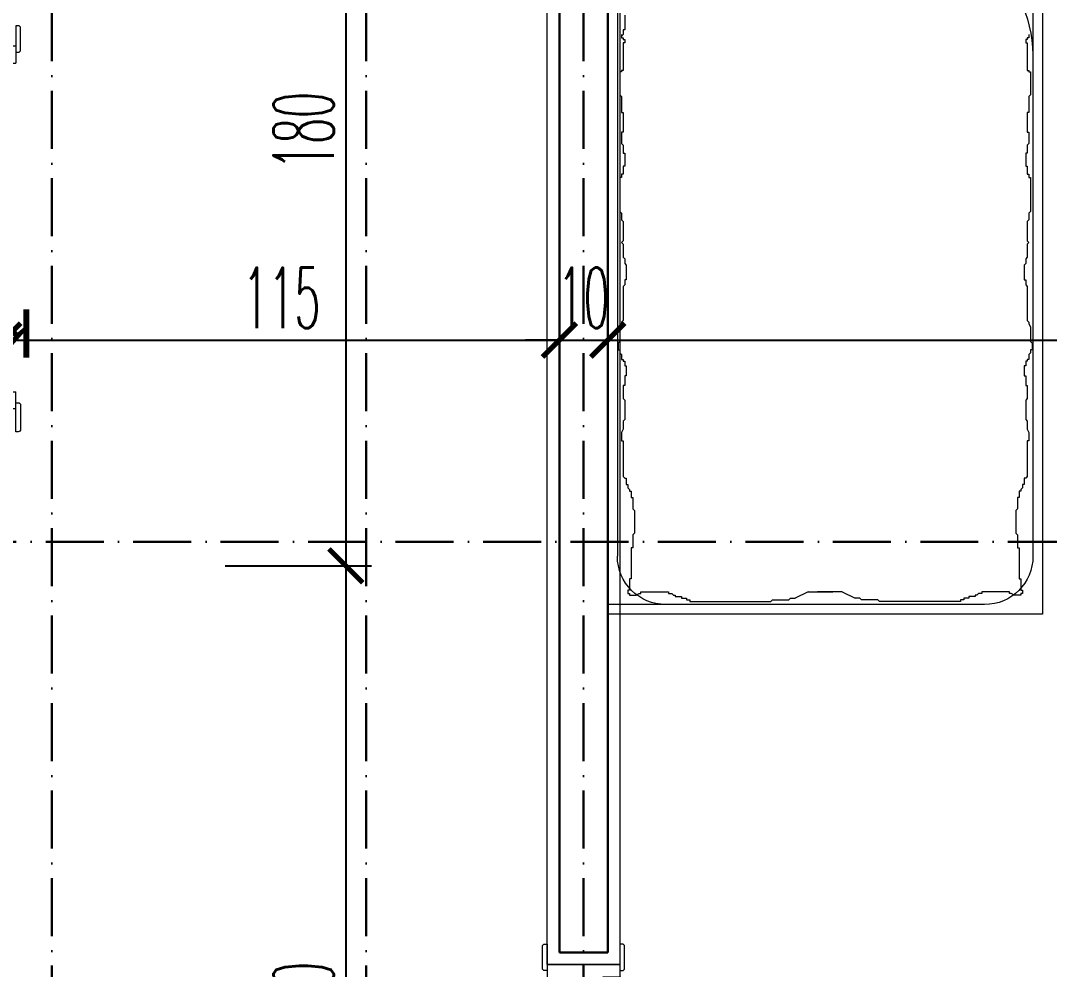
# Model space of a CAD drawing. Extents: x 775040 to 808375, y 4159409 to 4163651.
# Drawn here: x 785621.1 to 785834.1, y 4161725.3 to 4161921.6 of the extents above; entities that cross this region are included whole.
import ezdxf

# ---------------------------------------------------------------- set-up
doc = ezdxf.new("R2010")
doc.units = 0
doc.header["$MEASUREMENT"] = 0
doc.header["$PDMODE"] = 3
for name, pattern in [('ACAD_ISO10W100', [18, 12, -3, 0, -3]), ('DUZ', [500, 500]), ('HIDDEN', [0.375, 0.25, -0.125])]:
    doc.linetypes.add(name, pattern=pattern)
doc.layers.get('0').update_dxf_attribs({"linetype": 'DUZ'})
for name, color, linetype, lineweight in [('duvar', 7, 'Continuous', 25), ('KAPI', 1, 'Continuous', 15), ('Z_ duvar', 7, 'Continuous', 30), ('Z_aks', 2, 'ACAD_ISO10W100', 30), ('Z_iç ölçü dikey', 111, 'Continuous', 25), ('Z_iç ölçü yatay', 75, 'Continuous', 20), ('Z_sıva', 241, 'Continuous', 5), ('Z_tefriş', 73, 'Continuous', 5)]:
    doc.layers.add(name, color=color, linetype=linetype, lineweight=lineweight)
doc.layers.add('POZ', color=3, linetype='Continuous')
doc.layers.add('Z_pencere bilgisi', color=3, linetype='Continuous')
doc.styles.add('M2', font='', dxfattribs={"height": 10})
doc.styles.add('OLCUIC', font='ROMANS.SHX', dxfattribs={"width": 0.5})
doc.styles.get('M2').set_extended_font_data('Turkish Arial')
doc.dimstyles.new('ölçü 50', dxfattribs={"dimtxt": 12.5, "dimasz": 7, "dimexe": 5.3, "dimexo": 5, "dimgap": 2.5, "dimtad": 1, "dimdec": 0, "dimzin": 9, "dimdsep": 46, "dimtxsty": 'OLCUIC', "dimblk1": 'ARCHTICK', "dimblk2": 'ARCHTICK', "dimsah": 1, "dimcen": 0, "dimdle": 5.5, "dimadec": 0, "dimazin": 0, "dimtfac": 1, "dimtdec": 0, "dimtix": 1, "dimtofl": 0, "dimtmove": 1, "dimatfit": 3, "dimldrblk": 'ARCHTICK', "dimfxl": 0, "dimtolj": 1, "dimtzin": 0, "dimarcsym": 0})

# ---------------------------------------------------------------- blocks, each defined once
blk = doc.blocks.new('K2')
at = {"layer": 'duvar'}
for p, q in [((0, 0), (10, 0)), ((0, -90), (10, -90))]:
    blk.add_line(p, q, dxfattribs=at)
at = {"layer": 'KAPI'}
for p, q in [((12.5, -2.5), (-2.5, -2.5)), ((-2.5, -2.5), (-2.5, -5)), ((12.5, -2.5), (12.5, -6)), ((1, -5), (-2.5, -5)), ((1, -5), (1, -6)), ((1, -6), (12.5, -6)), ((1, -85), (-2.5, -85)), ((-2.5, -87.5), (-2.5, -85)), ((1, -85), (1, -84)), ((1, -84), (12.5, -84)), ((12.5, -87.5), (12.5, -84)), ((12.5, -87.5), (-2.5, -87.5))]:
    blk.add_line(p, q, dxfattribs=at)
at = {"layer": 'KAPI', "color": 234}
for p, q in [((-63.3, -76.29), (-69, -76.29)), ((-69, -78.29), (-63.3, -78.29)), ((-72.5, -79.79), (-72.5, -81.49)), ((-70.5, -81.49), (-70.5, -79.79)), ((-61.8, -79.79), (-61.8, -80.99)), ((-59.8, -80.99), (-59.8, -79.79)), ((-74.25, -81.99), (-74.25, -81.49)), ((-74.25, -81.49), (-68.75, -81.49)), ((-68.75, -81.49), (-68.75, -81.99)), ((-61.8, -80.99), (-59.8, -80.99)), ((-3.3, -84.79), (-3.3, -86.39)), ((-74.25, -86.29), (-74.25, -86.79)), ((-74.25, -86.79), (-68.75, -86.79)), ((-72.5, -88.49), (-72.5, -86.79)), ((-70.5, -86.79), (-70.5, -88.49)), ((-68.75, -86.79), (-68.75, -86.29)), ((-61.8, -88.49), (-61.8, -87.29)), ((-61.8, -87.29), (-59.8, -87.29)), ((-59.8, -87.29), (-59.8, -88.49)), ((-2.5, -85.59), (-4.1, -85.59)), ((-69, -89.99), (-63.3, -89.99)), ((-63.3, -91.99), (-69, -91.99))]:
    blk.add_line(p, q, dxfattribs=at)
at = {"layer": 'KAPI', "color": 1}
for p, q in [((-77.5, -84.79), (-77.5, -81.99)), ((-77.5, -81.99), (-5.15, -81.99)), ((-69, -81.99), (-69, -86.29)), ((-13.65, -81.99), (-13.65, -86.29)), ((-5.15, -81.99), (-5.15, -84.79)), ((-78.2, -86.29), (-78.5, -84.79)), ((-78.5, -84.79), (-77.5, -84.79)), ((-5.15, -84.79), (-4.15, -84.79)), ((-4.15, -84.79), (-4.45, -86.29)), ((-4.45, -86.29), (-78.2, -86.29))]:
    blk.add_line(p, q, dxfattribs=at)
at = {"layer": 'KAPI'}
for points in [[(-3, 1.75), (-2.5, 1.75), (-2.5, -3.75), (-3, -3.75, -0.414214), (-3.5, -3.25), (-3.5, 1.25, -0.414214)], [(13, 1.75), (12.5, 1.75), (12.5, -3.75), (13, -3.75, 0.414214), (13.5, -3.25), (13.5, 1.25, 0.414214)], [(-3, -92.25), (-2.5, -92.25), (-2.5, -86.25), (-3, -86.25, 0.414214), (-3.5, -86.75), (-3.5, -91.75, 0.414214)], [(13, -92.25), (12.5, -92.25), (12.5, -86.25), (13, -86.25, -0.414214), (13.5, -86.75), (13.5, -91.75, -0.414214)]]:
    blk.add_lwpolyline(points, format="xyb", close=True, dxfattribs=at)
at = {"layer": 'KAPI', "color": 234}
for radius in [0.6, 0.4]:
    blk.add_circle((-3.3, -85.59), radius, dxfattribs=at)
at = {"layer": 'KAPI', "color": 1, "linetype": 'HIDDEN', "ltscale": 10}
blk.add_arc((1.76, -85.26), 80.26, 90.5448, 179.663, dxfattribs=at)
at = {"layer": 'KAPI', "color": 234}
for centre, radius, start, end in [((-69, -79.79), 3.5, 90, 180), ((-63.3, -79.79), 3.5, 0, 90), ((-69, -79.79), 1.5, 90, 180), ((-63.3, -79.79), 1.5, 0, 90), ((-69, -88.49), 3.5, 180, 270), ((-69, -88.49), 1.5, 180, 270), ((-63.3, -88.49), 1.5, 270, 0), ((-63.3, -88.49), 3.5, 270, 0)]:
    blk.add_arc(centre, radius, start, end, dxfattribs=at)
at = {"layer": 'POZ', "style": 'M2', "flags": 4}
blk.add_attdef('K2-90/210', (-73.86, -74.05), '', height=10, dxfattribs=at)
blk = doc.blocks.new('k80-10')
at = {"layer": 'duvar'}
for p, q in [((-10, 0), (0, 0)), ((-10, -80), (0, -80))]:
    blk.add_line(p, q, dxfattribs=at)
at = {"layer": 'KAPI'}
for p, q in [((2.5, -2.5), (-12.5, -2.5)), ((-12.5, -2.5), (-12.5, -5)), ((2.5, -2.5), (2.5, -6)), ((-9, -5), (-12.5, -5)), ((-9, -5), (-9, -6)), ((-9, -6), (2.5, -6)), ((-9, -75), (-9, -74)), ((-9, -74), (2.5, -74)), ((2.5, -77.5), (2.5, -74)), ((-9, -75), (-12.5, -75)), ((-12.5, -77.5), (-12.5, -75)), ((2.5, -77.5), (-12.5, -77.5))]:
    blk.add_line(p, q, dxfattribs=at)
at = {"layer": 'KAPI', "color": 234}
for p, q in [((-63.8, -66.29), (-69.5, -66.29)), ((-73, -69.79), (-73, -71.49)), ((-71, -71.49), (-71, -69.79)), ((-69.5, -68.29), (-63.8, -68.29)), ((-62.3, -69.79), (-62.3, -70.99)), ((-60.3, -70.99), (-60.3, -69.79)), ((-74.75, -71.99), (-74.75, -71.49)), ((-74.75, -71.49), (-69.25, -71.49)), ((-69.25, -71.49), (-69.25, -71.99)), ((-62.3, -70.99), (-60.3, -70.99)), ((-74.75, -76.29), (-74.75, -76.79)), ((-69.25, -76.79), (-69.25, -76.29)), ((-12.5, -75.59), (-14.1, -75.59)), ((-13.3, -74.79), (-13.3, -76.39)), ((-74.75, -76.79), (-69.25, -76.79)), ((-73, -78.49), (-73, -76.79)), ((-71, -76.79), (-71, -78.49)), ((-62.3, -78.49), (-62.3, -77.29)), ((-62.3, -77.29), (-60.3, -77.29)), ((-60.3, -77.29), (-60.3, -78.49)), ((-69.5, -79.99), (-63.8, -79.99)), ((-63.8, -81.99), (-69.5, -81.99))]:
    blk.add_line(p, q, dxfattribs=at)
at = {"layer": 'KAPI', "color": 1}
for p, q in [((-78, -74.79), (-78, -71.99)), ((-78, -71.99), (-15.15, -71.99)), ((-69.5, -71.99), (-69.5, -76.29)), ((-23.65, -71.99), (-23.65, -76.29)), ((-15.15, -71.99), (-15.15, -74.79)), ((-78.7, -76.29), (-79, -74.79)), ((-79, -74.79), (-78, -74.79)), ((-14.45, -76.29), (-78.7, -76.29)), ((-15.15, -74.79), (-14.15, -74.79)), ((-14.15, -74.79), (-14.45, -76.29))]:
    blk.add_line(p, q, dxfattribs=at)
at = {"layer": 'KAPI'}
for points in [[(-13, 1.75), (-12.5, 1.75), (-12.5, -3.75), (-13, -3.75, -0.414214), (-13.5, -3.25), (-13.5, 1.25, -0.414214)], [(3, 1.75), (2.5, 1.75), (2.5, -3.75), (3, -3.75, 0.414214), (3.5, -3.25), (3.5, 1.25, 0.414214)], [(-13, -82.25), (-12.5, -82.25), (-12.5, -76.25), (-13, -76.25, 0.414214), (-13.5, -76.75), (-13.5, -81.75, 0.414214)], [(3, -82.25), (2.5, -82.25), (2.5, -76.25), (3, -76.25, -0.414214), (3.5, -76.75), (3.5, -81.75, -0.414214)]]:
    blk.add_lwpolyline(points, format="xyb", close=True, dxfattribs=at)
at = {"layer": 'KAPI', "color": 234}
for radius in [0.6, 0.4]:
    blk.add_circle((-13.3, -75.59), radius, dxfattribs=at)
at = {"layer": 'KAPI', "color": 1, "linetype": 'HIDDEN', "ltscale": 10}
blk.add_arc((-9, -75), 70, 90.0001, 179.8269, dxfattribs=at)
at = {"layer": 'KAPI', "color": 234}
for centre, radius, start, end in [((-69.5, -69.79), 3.5, 90, 180), ((-63.8, -69.79), 3.5, 0, 90), ((-69.5, -69.79), 1.5, 90, 180), ((-63.8, -69.79), 1.5, 0, 90), ((-69.5, -78.49), 3.5, 180, 270), ((-69.5, -78.49), 1.5, 180, 270), ((-63.8, -78.49), 1.5, 270, 0), ((-63.8, -78.49), 3.5, 270, 0)]:
    blk.add_arc(centre, radius, start, end, dxfattribs=at)
at = {"layer": 'POZ', "style": 'M2', "flags": 4}
blk.add_attdef('K1-80/210', (-76.9, -64.05), '', height=10, dxfattribs=at)
blk = doc.blocks.new('_ARCHTICK')
at = {"color": 0, "linetype": 'ByBlock', "const_width": 0.15}
blk.add_lwpolyline([(-0.5, -0.5), (0.5, 0.5)], dxfattribs=at)
blk = doc.blocks.new('*D165')
at = {"layer": 'Defpoints', "color": 0, "linetype": 'Continuous', "transparency": 16777216}
for p in [(785617.64, 4161855.45), (785607.64, 4161828.75), (785617.64, 4161828.75)]:
    blk.add_point(p, dxfattribs=at)
at = {"layer": 'Z_iç ölçü yatay', "color": 0, "linetype": 'Continuous', "lineweight": -2, "transparency": 16777216}
for p, q in [((785607.64, 4161833.75), (785607.64, 4161860.75)), ((785617.64, 4161833.75), (785617.64, 4161860.75)), ((785607.64, 4161855.45), (785600.64, 4161855.45)), ((785617.64, 4161855.45), (785624.64, 4161855.45))]:
    blk.add_line(p, q, dxfattribs=at)
at = {"layer": 'Z_iç ölçü yatay', "color": 0, "linetype": 'Continuous', "lineweight": -2, "transparency": 16777216, "xscale": 7, "yscale": 7, "zscale": 7}
blk.add_blockref('_ARCHTICK', (785607.64, 4161855.45), dxfattribs=at)
at = {"layer": 'Z_iç ölçü yatay', "color": 0, "linetype": 'Continuous', "lineweight": -2, "transparency": 16777216, "xscale": 7, "yscale": 7, "zscale": 7, "rotation": 180}
blk.add_blockref('_ARCHTICK', (785617.64, 4161855.45), dxfattribs=at)
at = {"layer": 'Z_iç ölçü yatay', "color": 0, "linetype": 'Continuous', "transparency": 16777216, "insert": (785612.64, 4161864.2), "char_height": 12.5, "attachment_point": 5, "style": 'OLCUIC'}
blk.add_mtext('\\A1;10', dxfattribs=at)
blk = doc.blocks.new('*D166')
at = {"layer": 'Defpoints', "color": 0, "linetype": 'Continuous', "transparency": 16777216}
for p in [(785732.64, 4161855.45), (785617.64, 4161828.75), (785732.64, 4161828.75)]:
    blk.add_point(p, dxfattribs=at)
at = {"layer": 'Z_iç ölçü yatay', "color": 0, "linetype": 'Continuous', "lineweight": -2, "transparency": 16777216}
for p, q in [((785617.64, 4161833.75), (785617.64, 4161860.75)), ((785732.64, 4161833.75), (785732.64, 4161860.75)), ((785612.14, 4161855.45), (785738.14, 4161855.45))]:
    blk.add_line(p, q, dxfattribs=at)
at = {"layer": 'Z_iç ölçü yatay', "color": 0, "linetype": 'Continuous', "lineweight": -2, "transparency": 16777216, "xscale": 7, "yscale": 7, "zscale": 7, "rotation": 180}
blk.add_blockref('_ARCHTICK', (785617.64, 4161855.45), dxfattribs=at)
at = {"layer": 'Z_iç ölçü yatay', "color": 0, "linetype": 'Continuous', "lineweight": -2, "transparency": 16777216, "xscale": 7, "yscale": 7, "zscale": 7}
blk.add_blockref('_ARCHTICK', (785732.64, 4161855.45), dxfattribs=at)
at = {"layer": 'Z_iç ölçü yatay', "color": 0, "linetype": 'Continuous', "transparency": 16777216, "insert": (785675.14, 4161864.2), "char_height": 12.5, "attachment_point": 5, "style": 'OLCUIC'}
blk.add_mtext('\\A1;115', dxfattribs=at)
blk = doc.blocks.new('*D167')
at = {"layer": 'Defpoints', "color": 0, "linetype": 'Continuous', "transparency": 16777216}
for p in [(785742.64, 4161855.45), (785732.64, 4161828.75), (785742.64, 4161828.75)]:
    blk.add_point(p, dxfattribs=at)
at = {"layer": 'Z_iç ölçü yatay', "color": 0, "linetype": 'Continuous', "lineweight": -2, "transparency": 16777216}
for p, q in [((785732.64, 4161833.75), (785732.64, 4161860.75)), ((785742.64, 4161833.75), (785742.64, 4161860.75)), ((785732.64, 4161855.45), (785725.64, 4161855.45)), ((785742.64, 4161855.45), (785749.64, 4161855.45))]:
    blk.add_line(p, q, dxfattribs=at)
at = {"layer": 'Z_iç ölçü yatay', "color": 0, "linetype": 'Continuous', "lineweight": -2, "transparency": 16777216, "xscale": 7, "yscale": 7, "zscale": 7}
blk.add_blockref('_ARCHTICK', (785732.64, 4161855.45), dxfattribs=at)
at = {"layer": 'Z_iç ölçü yatay', "color": 0, "linetype": 'Continuous', "lineweight": -2, "transparency": 16777216, "xscale": 7, "yscale": 7, "zscale": 7, "rotation": 180}
blk.add_blockref('_ARCHTICK', (785742.64, 4161855.45), dxfattribs=at)
at = {"layer": 'Z_iç ölçü yatay', "color": 0, "linetype": 'Continuous', "transparency": 16777216, "insert": (785737.64, 4161864.2), "char_height": 12.5, "attachment_point": 5, "style": 'OLCUIC'}
blk.add_mtext('\\A1;10', dxfattribs=at)
blk = doc.blocks.new('*D168')
at = {"layer": 'Defpoints', "color": 0, "linetype": 'Continuous', "transparency": 16777216}
for p in [(786127.64, 4161913.25), (786127.64, 4161855.45), (785742.64, 4161828.75)]:
    blk.add_point(p, dxfattribs=at)
at = {"layer": 'Z_iç ölçü yatay', "color": 0, "linetype": 'Continuous', "lineweight": -2, "transparency": 16777216}
for p, q in [((786127.64, 4161880.45), (786127.64, 4161850.15)), ((785742.64, 4161833.75), (785742.64, 4161860.75)), ((785737.14, 4161855.45), (786133.14, 4161855.45))]:
    blk.add_line(p, q, dxfattribs=at)
at = {"layer": 'Z_iç ölçü yatay', "color": 0, "linetype": 'Continuous', "lineweight": -2, "transparency": 16777216, "xscale": 7, "yscale": 7, "zscale": 7, "rotation": 180}
blk.add_blockref('_ARCHTICK', (785742.64, 4161855.45), dxfattribs=at)
at = {"layer": 'Z_iç ölçü yatay', "color": 0, "linetype": 'Continuous', "lineweight": -2, "transparency": 16777216, "xscale": 7, "yscale": 7, "zscale": 7}
blk.add_blockref('_ARCHTICK', (786127.64, 4161855.45), dxfattribs=at)
at = {"layer": 'Z_iç ölçü yatay', "color": 0, "linetype": 'Continuous', "transparency": 16777216, "insert": (785935.14, 4161864.2), "char_height": 12.5, "attachment_point": 5, "style": 'OLCUIC'}
blk.add_mtext('\\A1;385', dxfattribs=at)
blk = doc.blocks.new('*D281')
at = {"layer": 'Defpoints', "color": 0, "linetype": 'Continuous', "transparency": 16777216}
for p in [(785627.64, 4161988.75), (785617.64, 4161808.75), (785688.45, 4161808.75)]:
    blk.add_point(p, dxfattribs=at)
at = {"layer": 'Z_iç ölçü dikey', "color": 0, "linetype": 'Continuous', "lineweight": -2, "transparency": 16777216}
for p, q in [((785688.45, 4161994.25), (785688.45, 4161803.25)), ((785663.45, 4161988.75), (785693.75, 4161988.75)), ((785663.45, 4161808.75), (785693.75, 4161808.75))]:
    blk.add_line(p, q, dxfattribs=at)
at = {"layer": 'Z_iç ölçü dikey', "color": 0, "linetype": 'Continuous', "lineweight": -2, "transparency": 16777216, "xscale": 7, "yscale": 7, "zscale": 7}
for p, rotation in [((785688.45, 4161988.75), 90), ((785688.45, 4161808.75), 270)]:
    blk.add_blockref('_ARCHTICK', p, dxfattribs=dict(at, rotation=rotation))
at = {"layer": 'Z_iç ölçü dikey', "color": 0, "linetype": 'Continuous', "transparency": 16777216, "insert": (785679.7, 4161898.75), "char_height": 12.5, "attachment_point": 5, "rotation": 90, "style": 'OLCUIC'}
blk.add_mtext('\\A1;180', dxfattribs=at)
blk = doc.blocks.new('*D282')
at = {"layer": 'Defpoints', "color": 0, "linetype": 'Continuous', "transparency": 16777216}
for p in [(785617.64, 4161808.75), (785677.24, 4161628.75), (785688.45, 4161628.75)]:
    blk.add_point(p, dxfattribs=at)
at = {"layer": 'Z_iç ölçü dikey', "color": 0, "linetype": 'Continuous', "lineweight": -2, "transparency": 16777216}
for p, q in [((785688.45, 4161814.25), (785688.45, 4161623.25)), ((785663.45, 4161808.75), (785693.75, 4161808.75)), ((785682.24, 4161628.75), (785693.75, 4161628.75))]:
    blk.add_line(p, q, dxfattribs=at)
at = {"layer": 'Z_iç ölçü dikey', "color": 0, "linetype": 'Continuous', "lineweight": -2, "transparency": 16777216, "xscale": 7, "yscale": 7, "zscale": 7}
for p, rotation in [((785688.45, 4161808.75), 90), ((785688.45, 4161628.75), 270)]:
    blk.add_blockref('_ARCHTICK', p, dxfattribs=dict(at, rotation=rotation))
at = {"layer": 'Z_iç ölçü dikey', "color": 0, "linetype": 'Continuous', "transparency": 16777216, "insert": (785679.7, 4161718.75), "char_height": 12.5, "attachment_point": 5, "rotation": 90, "style": 'OLCUIC'}
blk.add_mtext('\\A1;180', dxfattribs=at)
blk = doc.blocks.new('YATAK 2')
at = {"layer": 'Z_tefriş'}
for p, q in [((-8643.92, 17107.34), (-8643.92, 16917.34)), ((-8553.92, 16917.34), (-8553.92, 17107.34)), ((-8641.92, 17095.34), (-8641.92, 16929.34)), ((-8555.92, 17095.34), (-8555.92, 16929.34)), ((-8557.43, 17041.28), (-8557.43, 17038.26)), ((-8641.08, 17037.25), (-8641.08, 17036.58)), ((-8557.43, 17038.26), (-8557.09, 17038.26)), ((-8557.09, 17038.26), (-8557.09, 17037.25)), ((-8557.09, 17037.25), (-8556.75, 17036.92)), ((-8556.75, 17037.25), (-8556.75, 17036.58)), ((-8641.08, 17036.58), (-8640.74, 17036.58)), ((-8640.74, 17036.58), (-8640.74, 17036.24)), ((-8640.74, 17036.24), (-8640.41, 17036.24)), ((-8640.41, 17035.57), (-8640.74, 17035.57)), ((-8640.74, 17035.57), (-8640.74, 17029.86)), ((-8640.41, 17036.24), (-8640.41, 17035.57)), ((-8557.43, 17036.24), (-8557.43, 17035.57)), ((-8557.09, 17036.24), (-8557.43, 17036.24)), ((-8557.43, 17035.57), (-8557.09, 17035.57)), ((-8557.09, 17036.58), (-8557.09, 17036.24)), ((-8556.75, 17036.58), (-8557.09, 17036.58)), ((-8557.09, 17035.57), (-8557.09, 17029.86)), ((-8641.08, 17029.52), (-8641.41, 17029.52)), ((-8641.41, 17029.52), (-8641.41, 17024.82)), ((-8640.74, 17029.86), (-8641.08, 17029.86)), ((-8641.08, 17029.86), (-8641.08, 17029.52)), ((-8557.09, 17029.86), (-8556.75, 17029.86)), ((-8556.75, 17029.86), (-8556.75, 17029.52)), ((-8556.75, 17029.52), (-8556.42, 17029.52)), ((-8556.42, 17029.52), (-8556.42, 17024.82)), ((-8641.41, 17024.82), (-8641.08, 17024.48)), ((-8641.08, 17024.48), (-8641.08, 17021.12)), ((-8556.42, 17024.82), (-8556.75, 17024.48)), ((-8556.75, 17024.48), (-8556.75, 17021.12)), ((-8641.08, 17021.12), (-8640.74, 17021.12)), ((-8640.74, 17021.12), (-8640.74, 17017.09)), ((-8557.09, 17021.12), (-8557.09, 17017.09)), ((-8556.75, 17021.12), (-8557.09, 17021.12)), ((-8640.74, 17017.09), (-8641.08, 17017.09)), ((-8641.08, 17017.09), (-8641.08, 17014.74)), ((-8557.09, 17017.09), (-8556.75, 17017.09)), ((-8556.75, 17017.09), (-8556.75, 17014.74)), ((-8641.08, 17014.74), (-8640.74, 17014.4)), ((-8640.74, 17014.4), (-8640.74, 17012.72)), ((-8556.75, 17014.74), (-8557.09, 17014.4)), ((-8557.09, 17014.4), (-8557.09, 17012.72)), ((-8640.74, 17012.72), (-8640.41, 17012.72)), ((-8640.41, 17012.72), (-8640.41, 17010.03)), ((-8557.43, 17012.72), (-8557.43, 17010.03)), ((-8557.09, 17012.72), (-8557.43, 17012.72)), ((-8640.41, 17010.03), (-8640.74, 17010.03)), ((-8640.74, 17010.03), (-8640.74, 17008.35)), ((-8557.43, 17010.03), (-8557.09, 17010.03)), ((-8557.09, 17010.03), (-8557.09, 17008.35)), ((-8641.08, 17007.68), (-8641.41, 17007.68)), ((-8641.41, 17007.68), (-8641.41, 17000.62)), ((-8640.74, 17008.35), (-8641.08, 17008.35)), ((-8641.08, 17008.35), (-8641.08, 17007.68)), ((-8557.09, 17008.35), (-8556.75, 17008.35)), ((-8556.75, 17008.35), (-8556.75, 17007.68)), ((-8556.75, 17007.68), (-8556.42, 17007.68)), ((-8556.42, 17007.68), (-8556.42, 17000.62)), ((-8641.41, 17000.62), (-8641.08, 17000.29)), ((-8641.08, 17000.29), (-8641.08, 16998.94)), ((-8641.08, 16998.94), (-8640.74, 16998.61)), ((-8556.75, 16998.94), (-8557.09, 16998.61)), ((-8556.42, 17000.62), (-8556.75, 17000.29)), ((-8556.75, 17000.29), (-8556.75, 16998.94)), ((-8640.74, 16998.61), (-8640.74, 16994.57)), ((-8557.09, 16998.61), (-8557.09, 16994.57)), ((-8640.74, 16994.57), (-8641.08, 16994.24)), ((-8557.09, 16994.57), (-8556.75, 16994.24)), ((-8641.08, 16994.24), (-8640.74, 16993.9)), ((-8640.74, 16993.9), (-8640.74, 16991.21)), ((-8556.75, 16994.24), (-8557.09, 16993.9)), ((-8557.09, 16993.9), (-8557.09, 16991.21)), ((-8640.74, 16991.21), (-8640.41, 16990.88)), ((-8640.41, 16990.88), (-8640.41, 16989.87)), ((-8557.09, 16991.21), (-8557.43, 16990.88)), ((-8557.43, 16990.88), (-8557.43, 16989.87)), ((-8640.41, 16989.87), (-8640.07, 16989.53)), ((-8640.07, 16989.53), (-8640.07, 16986.51)), ((-8557.43, 16989.87), (-8557.76, 16989.53)), ((-8557.76, 16989.53), (-8557.76, 16986.51)), ((-8640.07, 16986.51), (-8640.41, 16986.51)), ((-8640.41, 16986.51), (-8640.41, 16985.5)), ((-8557.76, 16986.51), (-8557.43, 16986.51)), ((-8557.43, 16986.51), (-8557.43, 16985.5)), ((-8640.41, 16985.5), (-8640.74, 16985.16)), ((-8640.74, 16985.16), (-8640.74, 16978.11)), ((-8557.43, 16985.5), (-8557.09, 16985.16)), ((-8557.09, 16985.16), (-8557.09, 16978.11)), ((-8641.08, 16977.43), (-8641.41, 16976.76)), ((-8640.74, 16978.11), (-8641.08, 16977.77)), ((-8641.08, 16977.77), (-8641.08, 16977.43)), ((-8557.09, 16978.11), (-8556.75, 16977.77)), ((-8556.75, 16977.77), (-8556.75, 16977.43)), ((-8556.75, 16977.43), (-8556.42, 16976.76)), ((-8641.41, 16976.76), (-8641.41, 16973.74)), ((-8556.42, 16976.76), (-8556.42, 16973.74)), ((-8641.41, 16973.74), (-8641.75, 16973.4)), ((-8641.75, 16973.4), (-8641.75, 16972.06)), ((-8556.42, 16973.74), (-8556.08, 16973.4)), ((-8556.08, 16973.4), (-8556.08, 16972.06)), ((-8641.75, 16972.06), (-8641.41, 16972.06)), ((-8641.41, 16972.06), (-8641.41, 16971.39)), ((-8641.41, 16971.39), (-8641.08, 16971.05)), ((-8641.08, 16971.05), (-8641.08, 16970.04)), ((-8556.42, 16971.39), (-8556.75, 16971.05)), ((-8556.75, 16971.05), (-8556.75, 16970.04)), ((-8556.42, 16972.06), (-8556.42, 16971.39)), ((-8556.08, 16972.06), (-8556.42, 16972.06)), ((-8641.08, 16970.04), (-8640.74, 16970.04)), ((-8640.74, 16970.04), (-8640.74, 16969.71)), ((-8640.74, 16969.71), (-8640.41, 16969.71)), ((-8640.41, 16969.71), (-8640.41, 16968.7)), ((-8557.09, 16969.71), (-8557.43, 16969.71)), ((-8557.43, 16969.71), (-8557.43, 16968.7)), ((-8557.09, 16970.04), (-8557.09, 16969.71)), ((-8556.75, 16970.04), (-8557.09, 16970.04)), ((-8640.41, 16968.7), (-8640.07, 16968.7)), ((-8640.07, 16968.7), (-8640.07, 16966.68)), ((-8557.76, 16968.7), (-8557.76, 16966.68)), ((-8557.43, 16968.7), (-8557.76, 16968.7)), ((-8640.41, 16964.66), (-8640.74, 16964.66)), ((-8640.74, 16964.66), (-8640.74, 16961.98)), ((-8640.07, 16966.68), (-8640.41, 16966.68)), ((-8640.41, 16966.68), (-8640.41, 16964.66)), ((-8557.76, 16966.68), (-8557.43, 16966.68)), ((-8557.43, 16966.68), (-8557.43, 16964.66)), ((-8557.43, 16964.66), (-8557.09, 16964.66)), ((-8557.09, 16964.66), (-8557.09, 16961.98)), ((-8640.74, 16961.98), (-8640.41, 16961.64)), ((-8640.41, 16961.64), (-8640.41, 16957.61)), ((-8557.09, 16961.98), (-8557.43, 16961.64)), ((-8557.43, 16961.64), (-8557.43, 16957.61)), ((-8640.41, 16957.61), (-8640.74, 16957.27)), ((-8640.74, 16957.27), (-8640.74, 16955.59)), ((-8557.43, 16957.61), (-8557.09, 16957.27)), ((-8557.09, 16957.27), (-8557.09, 16955.59)), ((-8640.74, 16955.59), (-8641.08, 16954.92)), ((-8641.08, 16954.92), (-8641.08, 16953.24)), ((-8557.09, 16955.59), (-8556.75, 16954.92)), ((-8556.75, 16954.92), (-8556.75, 16953.24)), ((-8641.08, 16953.24), (-8640.74, 16953.24)), ((-8640.74, 16953.24), (-8640.74, 16945.85)), ((-8557.09, 16953.24), (-8557.09, 16945.85)), ((-8556.75, 16953.24), (-8557.09, 16953.24)), ((-8640.74, 16945.85), (-8640.41, 16945.51)), ((-8640.41, 16945.51), (-8640.07, 16945.51)), ((-8640.07, 16945.51), (-8640.07, 16944.17)), ((-8557.76, 16945.51), (-8557.76, 16944.17)), ((-8557.43, 16945.51), (-8557.76, 16945.51)), ((-8557.09, 16945.85), (-8557.43, 16945.51)), ((-8640.07, 16944.17), (-8639.73, 16944.17)), ((-8639.73, 16944.17), (-8639.73, 16943.49)), ((-8639.73, 16943.49), (-8639.4, 16943.16)), ((-8558.1, 16943.49), (-8558.43, 16943.16)), ((-8558.1, 16944.17), (-8558.1, 16943.49)), ((-8557.76, 16944.17), (-8558.1, 16944.17)), ((-8639.4, 16943.16), (-8639.4, 16942.82)), ((-8639.4, 16942.82), (-8639.06, 16942.82)), ((-8639.06, 16942.82), (-8639.06, 16941.48)), ((-8639.06, 16941.48), (-8638.72, 16941.48)), ((-8638.72, 16941.48), (-8638.72, 16939.12)), ((-8559.11, 16941.48), (-8559.11, 16939.12)), ((-8558.77, 16941.48), (-8559.11, 16941.48)), ((-8558.77, 16942.82), (-8558.77, 16941.48)), ((-8558.43, 16942.82), (-8558.77, 16942.82)), ((-8558.43, 16943.16), (-8558.43, 16942.82)), ((-8638.72, 16939.12), (-8638.39, 16938.79)), ((-8559.11, 16939.12), (-8559.44, 16938.79)), ((-8638.39, 16938.79), (-8638.39, 16934.08)), ((-8559.44, 16938.79), (-8559.44, 16934.08)), ((-8638.39, 16934.08), (-8638.72, 16933.75)), ((-8638.72, 16933.75), (-8638.72, 16931.06)), ((-8559.44, 16934.08), (-8559.11, 16933.75)), ((-8559.11, 16933.75), (-8559.11, 16931.06)), ((-8638.72, 16931.06), (-8639.06, 16931.06)), ((-8639.06, 16931.06), (-8639.06, 16924.67)), ((-8559.11, 16931.06), (-8558.77, 16931.06)), ((-8558.77, 16931.06), (-8558.77, 16924.67)), ((-8639.4, 16924.67), (-8639.4, 16922.32)), ((-8639.06, 16924.67), (-8639.4, 16924.67)), ((-8558.77, 16924.67), (-8558.43, 16924.67)), ((-8558.43, 16924.67), (-8558.43, 16922.32)), ((-8639.4, 16922.32), (-8639.73, 16922.32)), ((-8639.73, 16922.32), (-8639.73, 16921.65)), ((-8558.43, 16922.32), (-8558.1, 16922.32)), ((-8558.1, 16922.32), (-8558.1, 16921.65)), ((-8639.73, 16921.65), (-8639.4, 16921.65)), ((-8639.4, 16921.65), (-8639.4, 16921.31)), ((-8639.4, 16921.31), (-8638.05, 16921.31)), ((-8638.05, 16921.31), (-8637.38, 16921.65)), ((-8637.38, 16921.65), (-8637.04, 16921.65)), ((-8637.04, 16921.65), (-8637.04, 16921.99)), ((-8637.04, 16921.99), (-8631.32, 16921.99)), ((-8631.32, 16921.99), (-8631.32, 16921.65)), ((-8631.32, 16921.65), (-8630.65, 16921.65)), ((-8630.65, 16921.65), (-8630.31, 16921.31)), ((-8630.31, 16921.31), (-8629.98, 16921.31)), ((-8629.98, 16921.31), (-8629.98, 16920.98)), ((-8629.98, 16920.98), (-8628.63, 16920.98)), ((-8628.63, 16920.98), (-8628.63, 16920.64)), ((-8628.63, 16920.64), (-8627.62, 16920.64)), ((-8627.62, 16920.64), (-8627.62, 16920.31)), ((-8627.62, 16920.31), (-8626.95, 16920.31)), ((-8626.95, 16920.31), (-8626.95, 16919.97)), ((-8626.95, 16919.97), (-8610.13, 16919.97)), ((-8610.13, 16919.97), (-8609.8, 16920.31)), ((-8609.8, 16920.31), (-8606.43, 16920.31)), ((-8606.1, 16920.64), (-8606.43, 16920.31)), ((-8606.1, 16920.64), (-8605.09, 16920.64)), ((-8602.4, 16921.99), (-8605.09, 16920.64)), ((-8602.4, 16921.99), (-8597.35, 16921.99)), ((-8595.43, 16921.99), (-8600.48, 16921.99)), ((-8595.43, 16921.99), (-8592.74, 16920.64)), ((-8591.73, 16920.64), (-8592.74, 16920.64)), ((-8591.73, 16920.64), (-8591.4, 16920.31)), ((-8588.03, 16920.31), (-8591.4, 16920.31)), ((-8587.7, 16919.97), (-8588.03, 16920.31)), ((-8570.88, 16919.97), (-8587.7, 16919.97)), ((-8570.88, 16920.31), (-8570.88, 16919.97)), ((-8570.21, 16920.31), (-8570.88, 16920.31)), ((-8570.21, 16920.64), (-8570.21, 16920.31)), ((-8569.2, 16920.64), (-8570.21, 16920.64)), ((-8569.2, 16920.98), (-8569.2, 16920.64)), ((-8567.85, 16920.98), (-8569.2, 16920.98)), ((-8567.85, 16921.31), (-8567.85, 16920.98)), ((-8567.52, 16921.31), (-8567.85, 16921.31)), ((-8567.18, 16921.65), (-8567.52, 16921.31)), ((-8566.51, 16921.65), (-8567.18, 16921.65)), ((-8566.51, 16921.99), (-8566.51, 16921.65)), ((-8560.79, 16921.99), (-8566.51, 16921.99)), ((-8560.79, 16921.65), (-8560.79, 16921.99)), ((-8560.45, 16921.65), (-8560.79, 16921.65)), ((-8559.78, 16921.31), (-8560.45, 16921.65)), ((-8558.43, 16921.31), (-8559.78, 16921.31)), ((-8558.43, 16921.65), (-8558.43, 16921.31)), ((-8558.1, 16921.65), (-8558.43, 16921.65)), ((-8631.92, 16919.34), (-8553.92, 16919.34)), ((-8643.92, 16917.34), (-8553.92, 16917.34))]:
    blk.add_line(p, q, dxfattribs=at)
for centre, radius, start, end in [((-8614.47, 17032.53), 27.45, 79.6059, 178.8153), ((-8631.92, 16929.34), 10, 180, 270), ((-8565.92, 16929.34), 10, 270, 0)]:
    blk.add_arc(centre, radius, start, end, dxfattribs=at)

msp = doc.modelspace()

# ---------------------------------------------------------------- linework, layer by layer
at = {"layer": 'Z_ duvar', "linetype": 'Continuous'}
for p, q in [((785732.64, 4161988.75), (785732.64, 4161728.75)), ((785742.64, 4161728.75), (785742.64, 4161988.75)), ((785732.64, 4161728.75), (785742.64, 4161728.75))]:
    msp.add_line(p, q, dxfattribs=at)
at = {"layer": 'Z_aks'}
for p, q in [((785627.64, 4159668.75), (785627.64, 4163028.75)), ((785692.64, 4159668.75), (785692.64, 4163028.75)), ((785737.64, 4159668.75), (785737.64, 4163028.75)), ((786597.64, 4161813.75), (783787.64, 4161813.75))]:
    msp.add_line(p, q, dxfattribs=at)
at = {"layer": 'Z_sıva', "linetype": 'Continuous'}
msp.add_lwpolyline([(785730.14, 4161726.25), (785730.14, 4161986.25), (785725.14, 4161986.25), (785725.14, 4161998.75), (785725.14, 4162021.25), (785790.14, 4162021.25), (785790.14, 4162001.25), (786020.14, 4162001.25), (786020.14, 4162021.25), (786055.14, 4162021.25), (786055.14, 4162201.25), (786085.14, 4162201.25), (786085.14, 4162016.25), (786155.14, 4162016.25), (786155.14, 4161896.25), (786125.14, 4161896.25), (786125.14, 4161986.25), (785745.14, 4161986.25), (785745.14, 4161726.25)], close=True, dxfattribs=at)

# ---------------------------------------------------------------- block references
at = {"layer": 'KAPI'}
ref = msp.add_blockref('k80-10', (785617.64, 4161918.75), dxfattribs=at)
ref.add_attrib('K1-80/210', 'K1-80/210', (785624.07, 4161861.85), dxfattribs={"layer": 'Z_pencere bilgisi', "height": 10, "rotation": 180, "style": 'M2'})
ref = msp.add_blockref('K2', (785742.64, 4161728.75), dxfattribs=dict(at, xscale=-1))
ref.add_attrib('K2-90/210', 'K2-90/210', (785731.27, 4161653.28), dxfattribs={"layer": 'Z_pencere bilgisi', "height": 10, "style": 'M2'})
at = {"layer": 'Z_tefriş', "xscale": -1}
msp.add_blockref('YATAK 2', (777188.73, 4144881.41), dxfattribs=at)

# ---------------------------------------------------------------- dimensions: what is measured, and where the dimension line sits
at = {"layer": 'Z_iç ölçü dikey', "linetype": 'Continuous'}
for base, p1, p2, picture, middle in [((785688.45, 4161808.75), (785627.64, 4161988.75), (785617.64, 4161808.75), '*D281', (785679.7, 4161898.75)), ((785688.45, 4161628.75), (785617.64, 4161808.75), (785677.24, 4161628.75), '*D282', (785679.7, 4161718.75))]:
    dim = msp.add_linear_dim(base=base, p1=p1, p2=p2, angle=90, dimstyle='ölçü 50', dxfattribs=at)
    dim.commit()
    dim.dimension.update_dxf_attribs({"geometry": picture, "text_midpoint": middle})
at = {"layer": 'Z_iç ölçü yatay', "linetype": 'Continuous'}
for base, p1, p2, picture, middle in [((786127.64, 4161855.45), (785742.64, 4161828.75), (786127.64, 4161913.25), '*D168', (785935.14, 4161864.2)), ((785617.64, 4161855.45), (785607.64, 4161828.75), (785617.64, 4161828.75), '*D165', (785612.64, 4161864.2)), ((785732.64, 4161855.45), (785617.64, 4161828.75), (785732.64, 4161828.75), '*D166', (785675.14, 4161864.2)), ((785742.64, 4161855.45), (785732.64, 4161828.75), (785742.64, 4161828.75), '*D167', (785737.64, 4161864.2))]:
    dim = msp.add_linear_dim(base=base, p1=p1, p2=p2, dimstyle='ölçü 50', dxfattribs=at)
    dim.commit()
    dim.dimension.update_dxf_attribs({"geometry": picture, "text_midpoint": middle})

doc.saveas('drawing.dxf')
